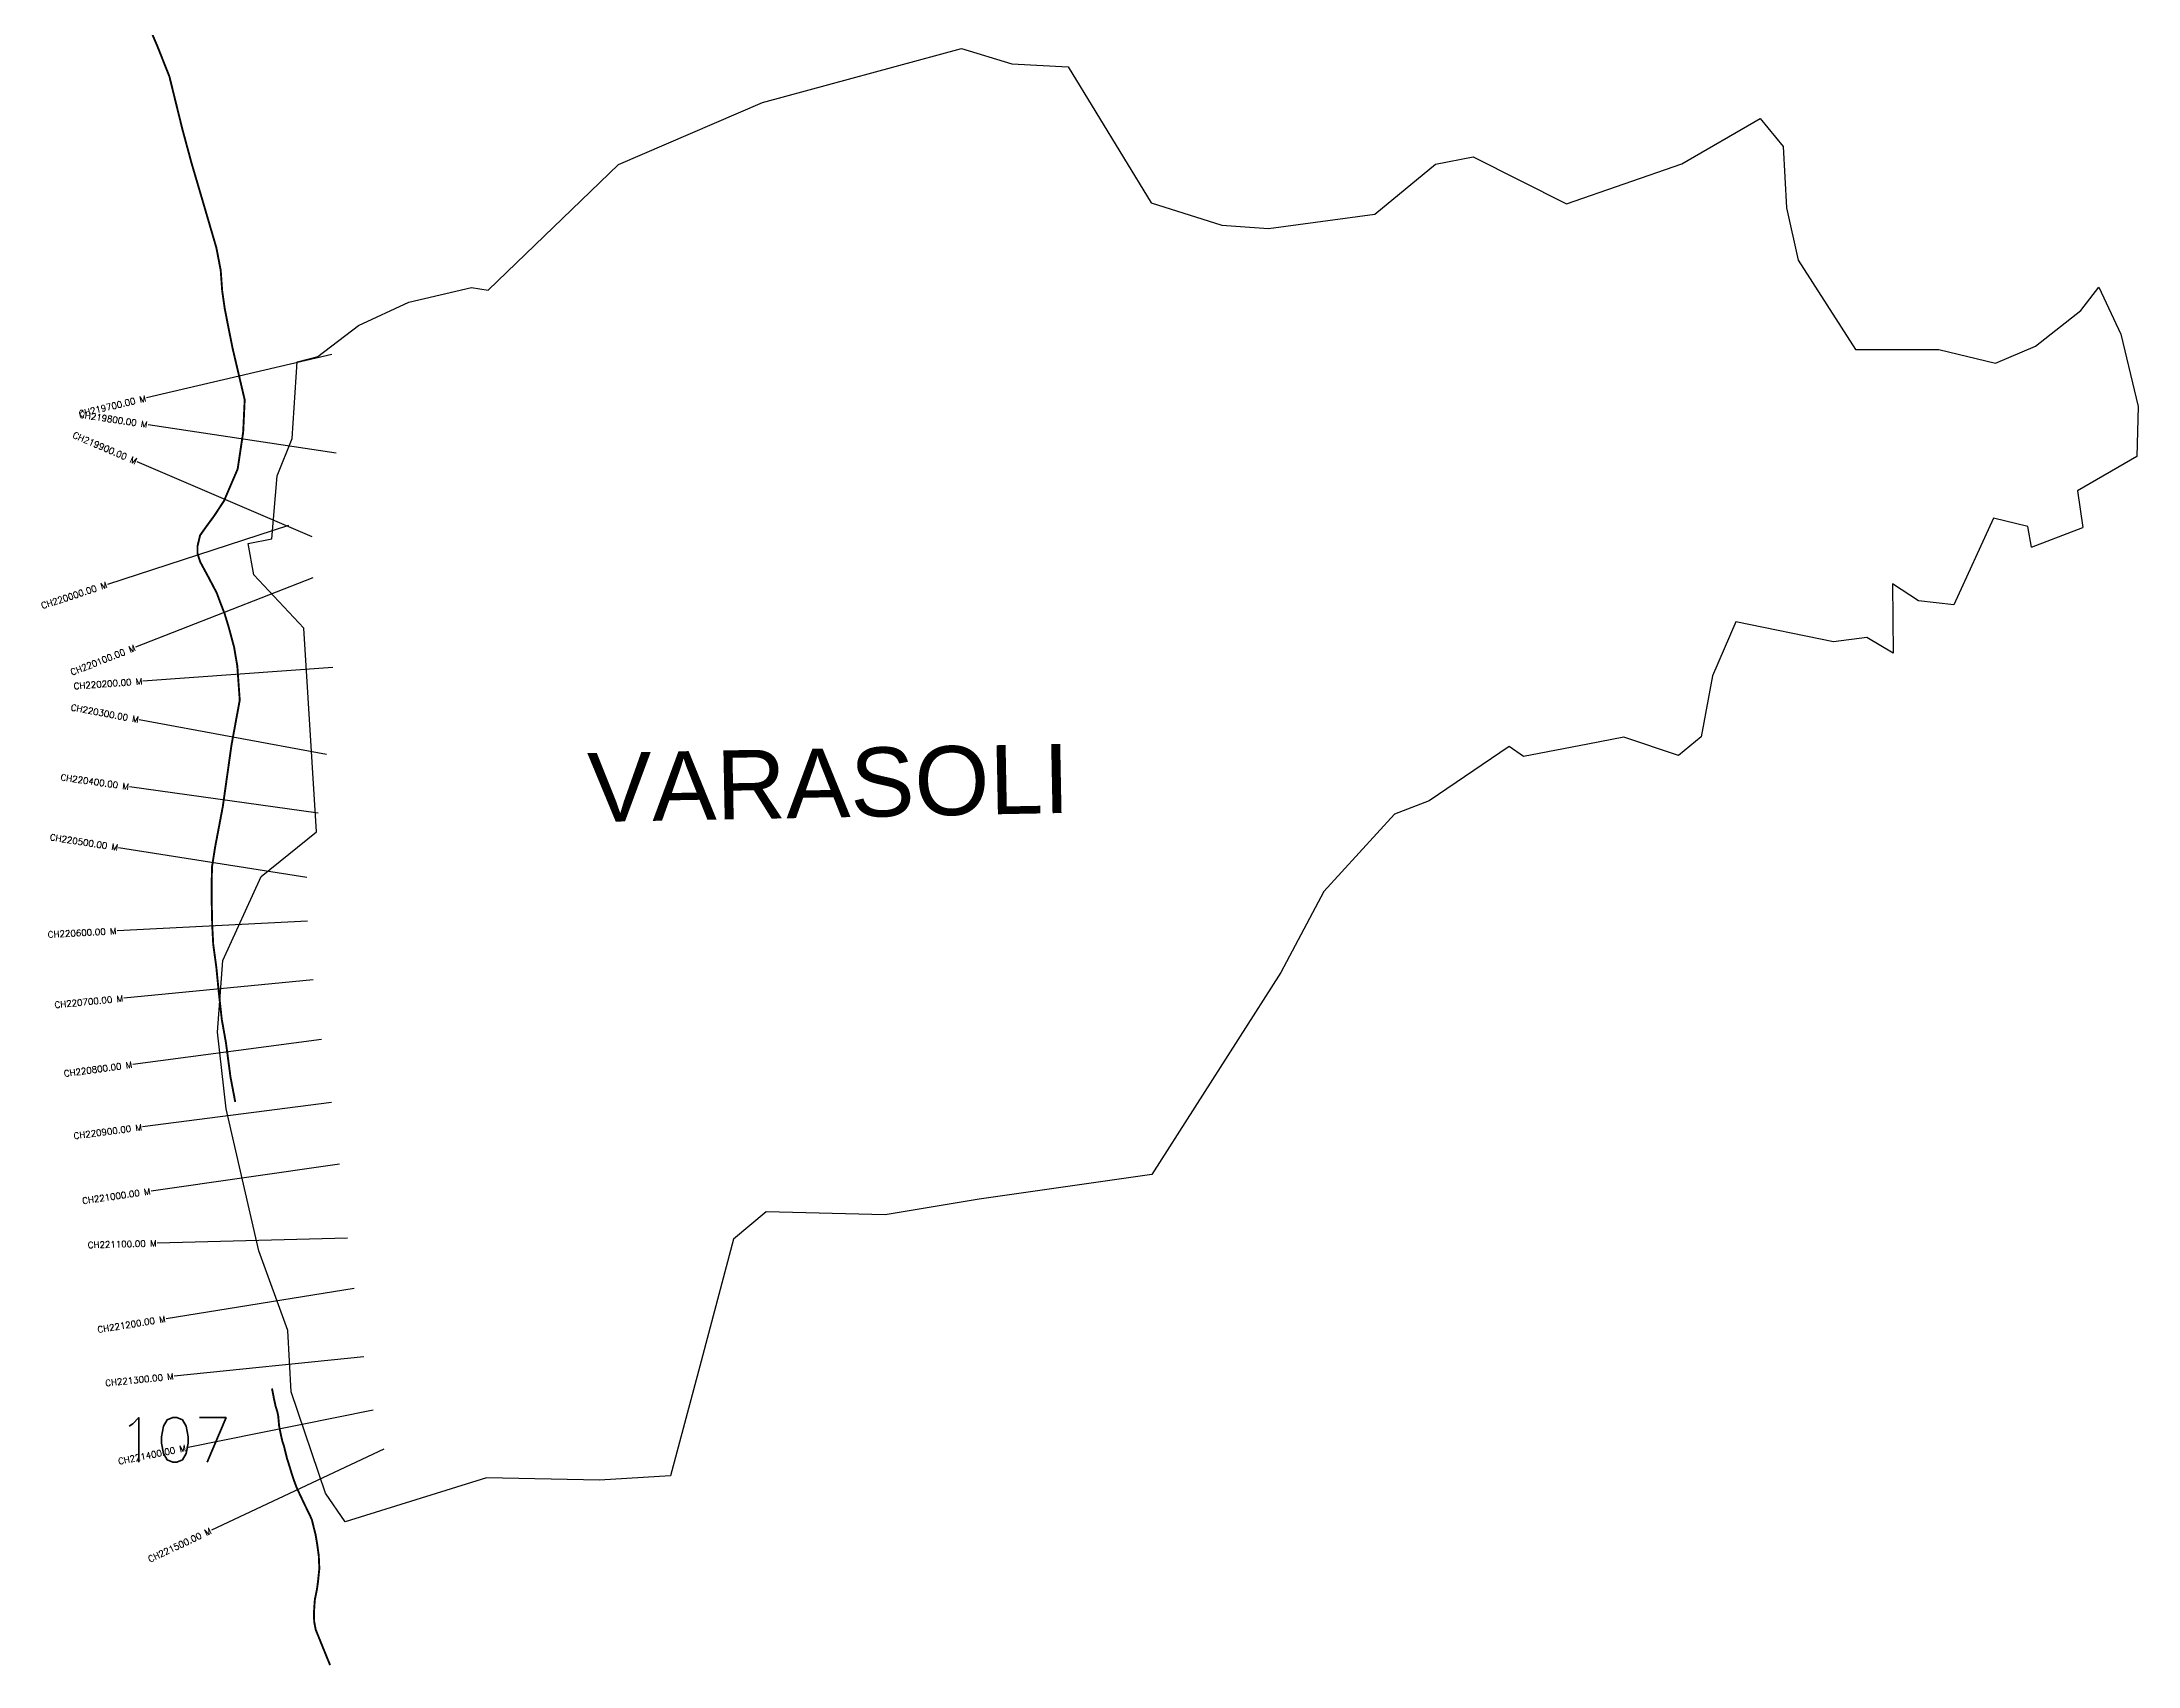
# Model space of a CAD drawing. Header units: metres. Extents: x 274187 to 277673, y 2063589 to 2067441.
# Drawn here: x 274371 to 277673, y 2063589 to 2066146 of the extents above; entities that cross this region are included whole.
import ezdxf
from ezdxf.enums import TextEntityAlignment as Align

# ---------------------------------------------------------------- set-up
doc = ezdxf.new("R2010")
doc.units = ezdxf.units.M
doc.header["$MEASUREMENT"] = 0
for name, color, linetype in [('CS', 134, 'Continuous'), ('CSMark', 6, 'Continuous'), ('NATURALLY PROTECTED', 3, 'Continuous'), ('village', 3, 'Continuous'), ('VILLAGE NAME', 250, 'Continuous')]:
    doc.layers.add(name, color=color, linetype=linetype)
doc.styles.get("Standard").update_dxf_attribs({"font": 'simplex.shx'})

msp = doc.modelspace()

# ---------------------------------------------------------------- linework, layer by layer
at = {"color": 6, "flags": 128}
msp.add_lwpolyline([(277505.6, 2065350.9), (277586.4, 2065381.6)], dxfattribs=at)
at = {"layer": 'CS'}
for p, q in [((274827.9, 2065654.5), (274535.8, 2065585.8)), ((274834.9, 2065498.9), (274538.3, 2065543.7)), ((274796.8, 2065366.9), (274521.1, 2065485.2)), ((274759.6, 2065385.1), (274474.4, 2065292.2)), ((274798, 2065302.5), (274518.6, 2065193.2)), ((274829.6, 2065161.2), (274530.3, 2065139.9)), ((274819.5, 2065024.3), (274524.5, 2065079)), ((274806.1, 2064931.8), (274509.1, 2064973.5)), ((274788.4, 2064830.9), (274492, 2064877.6)), ((274789.3, 2064762.1), (274489.7, 2064746.6)), ((274798.6, 2064669.3), (274500, 2064640.5)), ((274811.7, 2064575.6), (274514.3, 2064536.2)), ((274827.2, 2064476.5), (274529.7, 2064437.8)), ((274840, 2064379.1), (274543, 2064336.8)), ((274852.7, 2064262.7), (274552.8, 2064254.8)), ((274863.2, 2064183.3), (274566.9, 2064135.9)), ((274878.2, 2064075.9), (274579.7, 2064045.5)), ((274892.8, 2063992), (274598.7, 2063932.7)), ((274909.9, 2063930.3), (274638.2, 2063802.9))]:
    msp.add_line(p, q, dxfattribs=at)
at = {"layer": 'NATURALLY PROTECTED', "const_width": 3, "flags": 128}
for points in [[(274508.6, 2066244.1), (274553.5, 2066138.7), (274572, 2066092), (274583.5, 2066045.2), (274592.7, 2066008), (274607, 2065955.2), (274624.1, 2065897.1), (274646, 2065822.3), (274652.8, 2065786.9), (274655.1, 2065754.7), (274659.2, 2065726.1), (274671.3, 2065665), (274690.6, 2065582.9), (274688.2, 2065532), (274679.5, 2065473.9), (274658, 2065423.8), (274642.4, 2065400), (274630, 2065383.2), (274620.3, 2065369.5), (274616.3, 2065352.7), (274616.3, 2065340.9), (274620.6, 2065327.5), (274626.5, 2065316.6), (274634.1, 2065302.5), (274646.5, 2065278.9), (274652.7, 2065262.2), (274659.1, 2065245.7), (274665.7, 2065223.9), (274673.9, 2065193.4), (274679, 2065163.4), (274682.8, 2065110), (274669.8, 2065039.3), (274656.1, 2064942.3), (274644, 2064878.6), (274639.1, 2064847.4), (274638.5, 2064818.3), (274638.6, 2064792.8), (274639.4, 2064756.4), (274641, 2064725.5), (274645.9, 2064689.5), (274649.6, 2064651.7), (274654.5, 2064607.2), (274661.1, 2064570.2), (274668.2, 2064516.6), (274675.7, 2064477.2)], [(274733.6, 2064026), (274736.6, 2064010.4), (274739.4, 2063997.5), (274742.1, 2063989.1), (274743.5, 2063981.8), (274744.8, 2063967.2), (274747.8, 2063952.1), (274749.8, 2063943.3), (274752.4, 2063935.6), (274754.7, 2063926.2), (274757.2, 2063916), (274760.8, 2063904.7), (274764.5, 2063892.5), (274768.4, 2063880.7), (274772.6, 2063869.6), (274778.5, 2063857), (274785.6, 2063842), (274792.9, 2063827.2), (274796.5, 2063819.1), (274799.2, 2063807.9), (274802.4, 2063795.2), (274804.8, 2063780.7), (274807.3, 2063762.5), (274808.2, 2063742.4), (274806, 2063721.2), (274804.4, 2063709.8), (274801.2, 2063694), (274800.5, 2063685.3), (274799.6, 2063671.7), (274800.1, 2063658.6), (274802.5, 2063646.1), (274813.9, 2063617.9), (274825.1, 2063590.4)]]:
    msp.add_lwpolyline(points, dxfattribs=at)
at = {"layer": 'village', "color": 6}
for points in [[(274656.1, 2064700.2, 0), (274716.3, 2064832.3, 0), (274803.8, 2064902.4, 0), (274783.5, 2065223.1, 0), (274705, 2065307.5, 0), (274696.1, 2065356.8, 0), (274733.6, 2065363.9, 0), (274741.5, 2065463.3, 0), (274765.2, 2065522, 0), (274773.2, 2065642.7, 0), (274805.6, 2065651, 0), (274870.1, 2065700.1, 0), (274949.1, 2065736.5, 0), (275047.7, 2065759.8, 0), (275074.3, 2065755.5, 0), (275279.7, 2065953.7, 0), (275506.4, 2066050.9, 0), (275819.8, 2066136.3, 0), (275899.2, 2066111.8, 0), (275988.1, 2066107.5, 0), (276118.7, 2065892.9, 0), (276230.1, 2065857.7, 0), (276303.3, 2065852.8, 0), (276471, 2065875.1, 0), (276566.4, 2065953.8, 0), (276625.9, 2065965.7, 0), (276772.9, 2065891.3, 0), (276954.8, 2065954.7, 0), (277078.2, 2066026.1, 0), (277114.5, 2065981.9, 0), (277119.8, 2065885.1, 0), (277138.1, 2065802.6, 0), (277228.5, 2065662.3, 0), (277359.4, 2065662.1, 0), (277448.7, 2065640.5, 0), (277511.7, 2065667.4, 0), (277583.3, 2065723.7, 0), (277611.8, 2065760.5, 0), (277646.5, 2065686.4, 0), (277673.5, 2065572.2, 0), (277671.4, 2065493.5, 0), (277578.1, 2065439.6, 0), (277586.4, 2065381.6, 0)], [(277505.6, 2065350.9, 0), (277499.8, 2065383.6, 0), (277445.8, 2065396.7, 0), (277383.2, 2065260.3, 0), (277327.4, 2065266.5, 0), (277286.8, 2065293, 0), (277287.6, 2065183.9, 0), (277246.3, 2065208.5, 0), (277193.5, 2065202, 0), (277039.7, 2065233.5, 0), (277003, 2065148.2, 0), (276984.9, 2065052.2, 0), (276949.5, 2065022.6, 0), (276863.5, 2065051.8, 0), (276806.4, 2065040.8, 0), (276705.4, 2065021.2, 0), (276682.7, 2065036.9, 0), (276556.7, 2064951.4, 0), (276501.8, 2064930.3, 0), (276390.6, 2064808.4, 0), (276323.2, 2064681.1, 0), (276119.7, 2064362.8, 0), (275847.5, 2064324, 0), (275699.8, 2064299.5, 0), (275512.3, 2064304, 0), (275460.8, 2064261.2, 0), (275407.7, 2064060.9, 0), (275361.5, 2063888.6, 0), (275249.5, 2063881.5, 0), (275071.7, 2063885.5, 0), (274849, 2063816, 0), (274817.9, 2063861.3, 0), (274763.8, 2064020.8, 0), (274758.8, 2064117.1, 0), (274713.1, 2064242.9, 0), (274661.5, 2064466.5, 0), (274648, 2064587.1, 0), (274656.1, 2064700.2, 0)]]:
    msp.add_polyline3d(points, dxfattribs=at)

# ---------------------------------------------------------------- texts
at = {"insert": (274490.6, 2063980.1), "char_height": 70, "attachment_point": 1}
msp.add_mtext_dynamic_manual_height_columns('107', width=95.172, gutter_width=1, heights=[0], dxfattribs=at)
at = {"layer": 'CSMark'}
for s, rotation, p in [('CH219700.00 M', 13.2375, (274534.9, 2065585.5)), ('CH219800.00 M', 351.4199, (274537.3, 2065543.8)), ('CH219900.00 M', 336.7932, (274520.2, 2065485.6)), ('CH220000.00 M', 18.0502, (274473.4, 2065291.9)), ('CH220100.00 M', 21.3802, (274517.7, 2065192.8)), ('CH220200.00 M', 4.077, (274529.3, 2065139.8)), ('CH220300.00 M', 349.5038, (274523.6, 2065079.1)), ('CH220400.00 M', 352.0086, (274508.1, 2064973.7)), ('CH220500.00 M', 351.053, (274491, 2064877.7)), ('CH220600.00 M', 2.9624, (274488.7, 2064746.5)), ('CH220700.00 M', 5.51, (274499, 2064640.4)), ('CH220800.00 M', 7.5455, (274513.3, 2064536)), ('CH220900.00 M', 7.4156, (274528.7, 2064437.6)), ('CH221000.00 M', 8.114, (274542.1, 2064336.7)), ('CH221100.00 M', 1.5023, (274551.8, 2064254.8)), ('CH221200.00 M', 9.1012, (274565.9, 2064135.7)), ('CH221300.00 M', 5.8308, (274578.8, 2064045.4)), ('CH221400.00 M', 11.4002, (274597.7, 2063932.5)), ('CH221500.00 M', 25.1188, (274637.3, 2063802.5))]:
    msp.add_text(s, height=10, rotation=rotation, dxfattribs=at).set_placement(p, align=Align.MIDDLE_RIGHT)
at = {"layer": 'VILLAGE NAME', "insert": (275229.7, 2065026.6), "char_height": 108.748, "attachment_point": 1, "rotation": 1.1028}
msp.add_mtext_dynamic_manual_height_columns('{\\fArial|b0|i0|c0|p34;VARASOLI}', width=726.929, gutter_width=543.7, heights=[0], dxfattribs=at)

doc.saveas('drawing.dxf')
